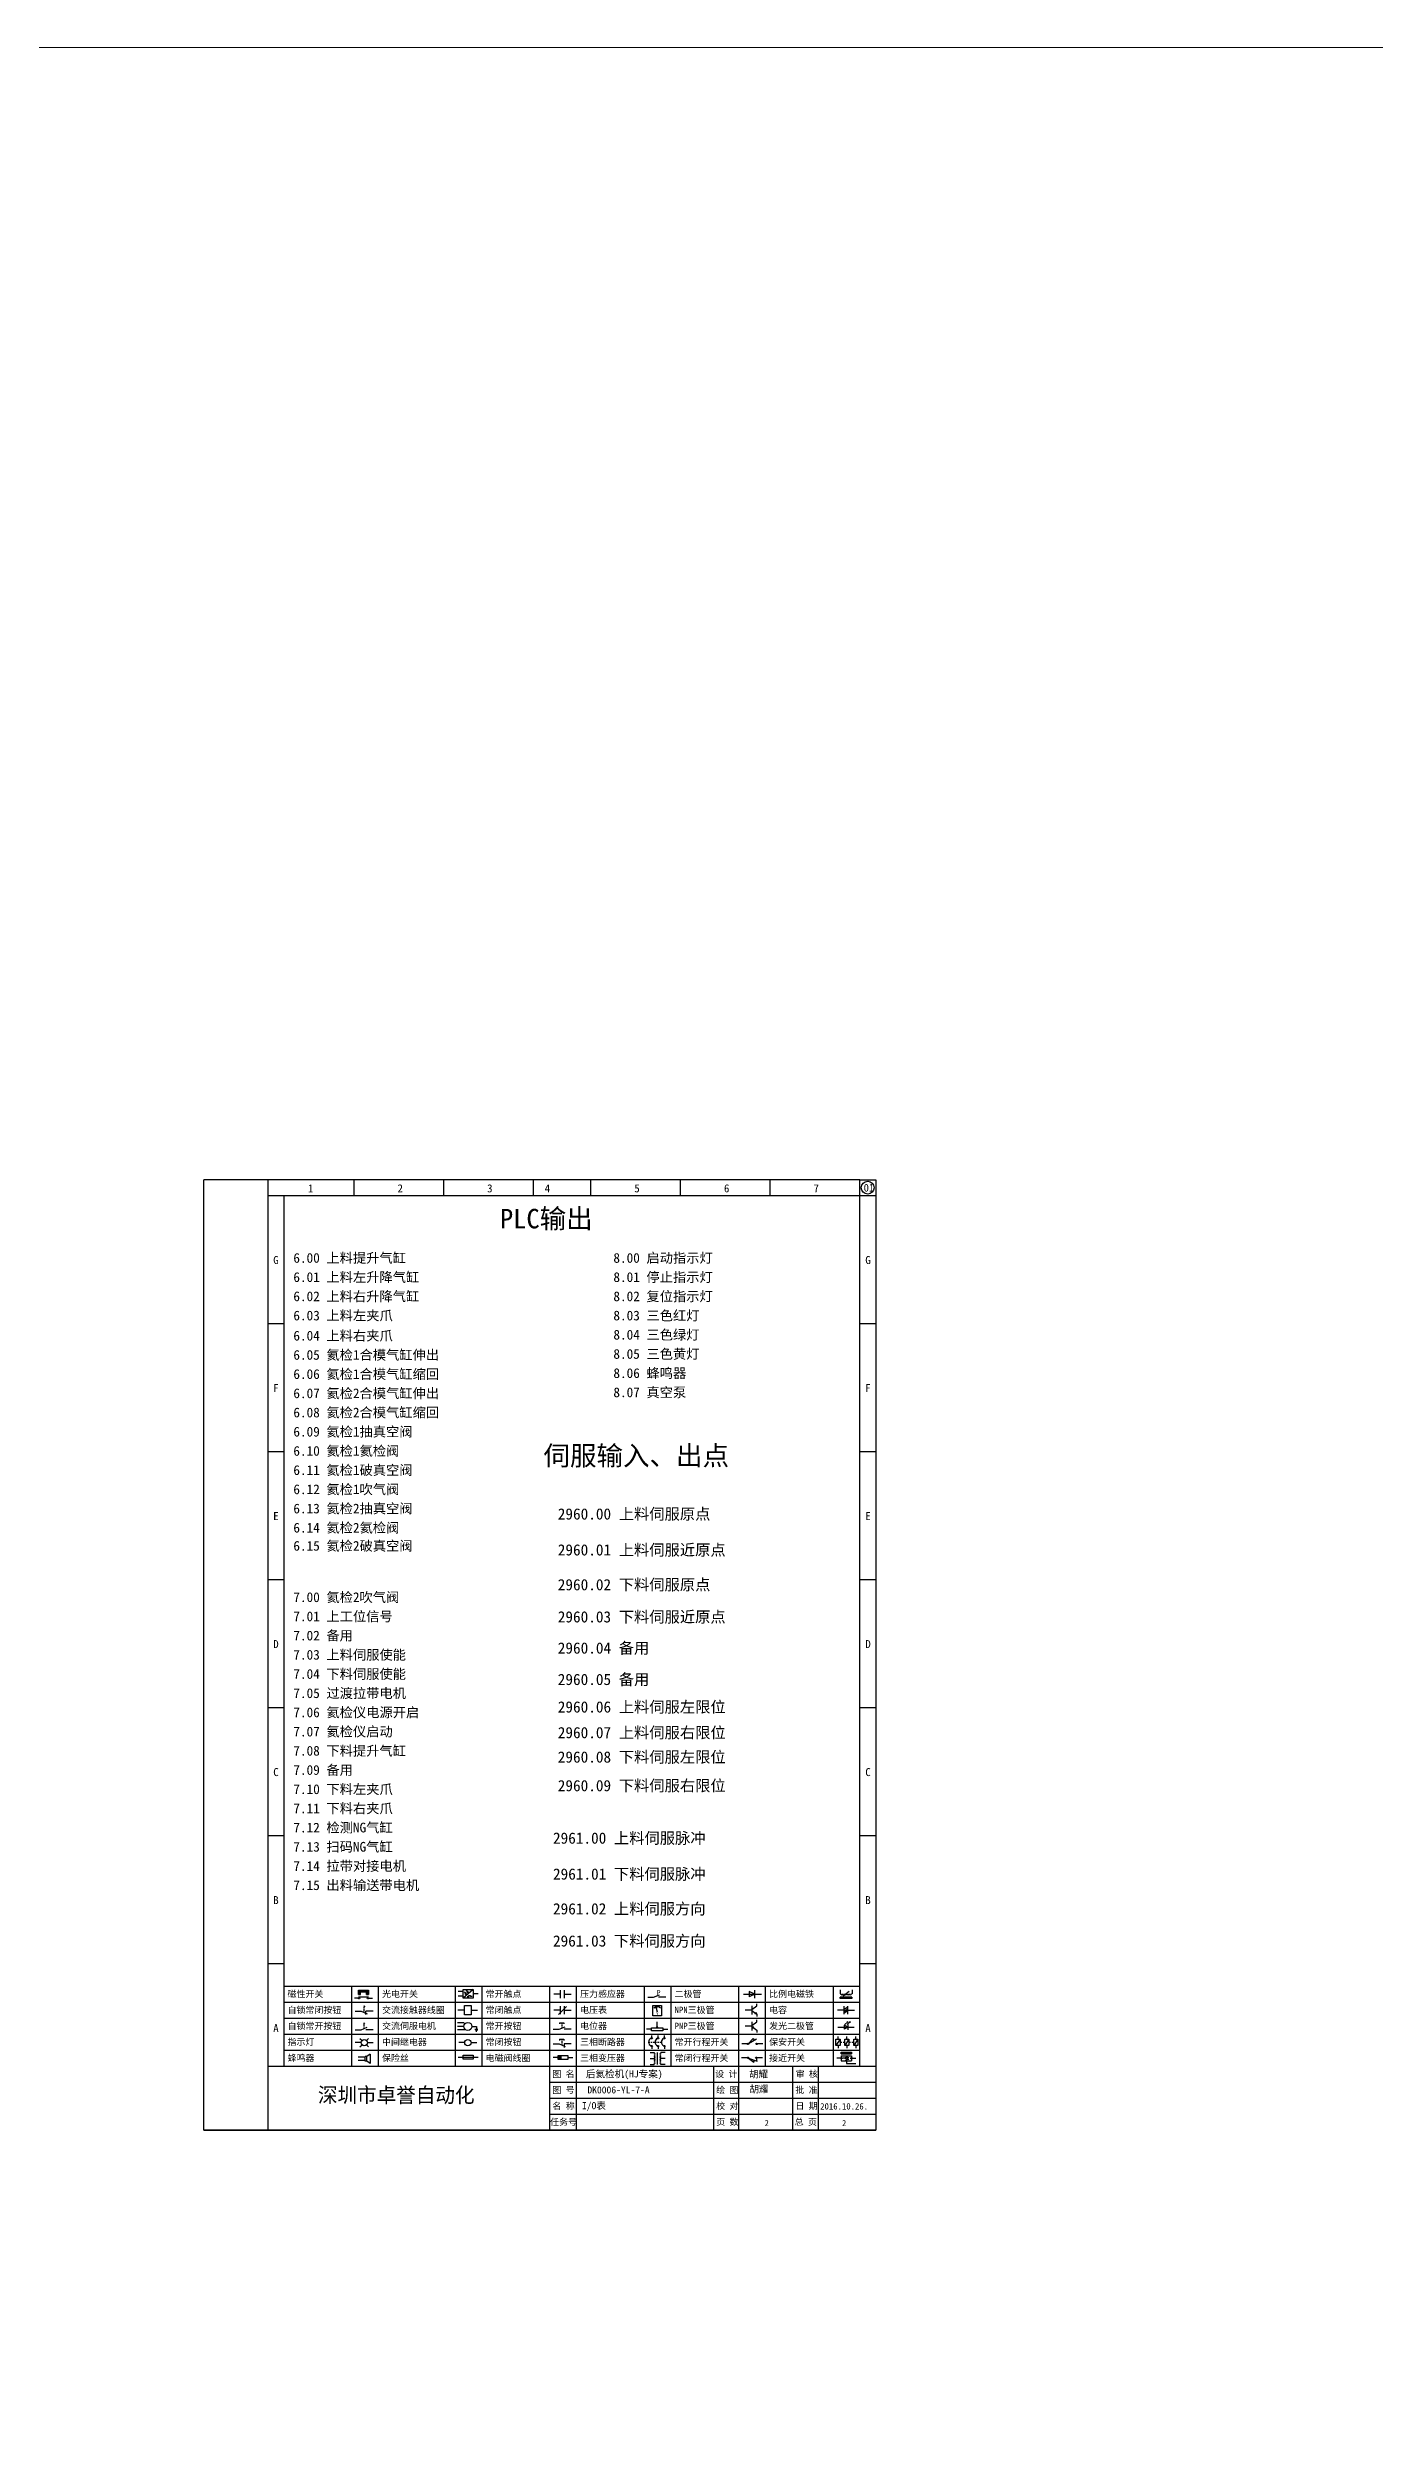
# Model space of a CAD drawing. Extents: x -5838 to -2107, y -921 to 708.
# Drawn here: x -4509 to -4095, y -34 to 708 of the extents above; entities that cross this region are included whole.
import ezdxf

# ---------------------------------------------------------------- set-up
doc = ezdxf.new("R2010")
doc.units = 0
doc.header["$MEASUREMENT"] = 0
doc.styles.add('汉字', font='')
doc.styles.get('汉字').set_extended_font_data('新宋体')

# ---------------------------------------------------------------- blocks, each defined once
blk = doc.blocks.new('磁性开关')
at = {"linetype": 'ByBlock'}
h = blk.add_hatch(dxfattribs=at)
h.set_pattern_fill('ANSI31', color=256, scale=0.1, style=0)
h.set_pattern_definition([(45, (0, 0), (-0.224506403, 0.224506403), [])])
h.paths.add_polyline_path([(-1907.69, -775.29), (-1910.88, -775.29), (-1910.88, -776.69), (-1910.25, -776.69), (-1910.25, -775.79), (-1908.31, -775.79), (-1908.31, -776.69), (-1907.69, -776.69)])
for p, q in [((-1910.91, -777.81), (-1912.09, -777.81)), ((-1910.88, -776.69), (-1910.88, -775.29)), ((-1910.88, -775.29), (-1907.69, -775.29)), ((-1910.88, -776.69), (-1910.25, -776.69)), ((-1910.88, -777.39), (-1907.69, -777.39)), ((-1910.25, -776.69), (-1910.25, -775.79)), ((-1910.25, -775.79), (-1908.31, -775.79)), ((-1908.31, -776.69), (-1908.31, -775.79)), ((-1908.31, -776.69), (-1907.69, -776.69)), ((-1907.69, -775.29), (-1907.69, -776.69)), ((-1907.66, -777.81), (-1906.48, -777.81))]:
    blk.add_line(p, q, dxfattribs=at)
for centre in [(-1910.68, -777.81), (-1907.88, -777.81)]:
    blk.add_circle(centre, 0.225, dxfattribs=at)
blk = doc.blocks.new('*U107')
at = {"linetype": 'ByBlock'}
for p, q in [((-1911.92, -782.07), (-1910.06, -782.07)), ((-1910.06, -782.07), (-1908.18, -782.88)), ((-1909.23, -780.45), (-1909.23, -780.67)), ((-1909.23, -780.45), (-1908.92, -780.84)), ((-1909.23, -780.84), (-1909.23, -781.05)), ((-1909.23, -781.23), (-1909.23, -781.44)), ((-1909.23, -781.61), (-1909.23, -781.83)), ((-1909.23, -782), (-1909.23, -782.21)), ((-1909.23, -782.38), (-1909.23, -782.43)), ((-1908.52, -783.07), (-1908.52, -782.07)), ((-1906.25, -782.07), (-1908.52, -782.07))]:
    blk.add_line(p, q, dxfattribs=at)
blk = doc.blocks.new('常开按钮')
at = {"linetype": 'ByBlock'}
for p, q in [((-1909.9, -785.68), (-1908.56, -785.68)), ((-1909.9, -785.68), (-1909.9, -786.07)), ((-1909.23, -785.68), (-1909.23, -785.89)), ((-1909.23, -786.06), (-1909.23, -786.28)), ((-1909.23, -786.45), (-1909.23, -786.67)), ((-1908.56, -785.68), (-1908.56, -786.07)), ((-1911.92, -787.73), (-1910.06, -787.73)), ((-1910.06, -787.73), (-1908.18, -786.93)), ((-1909.23, -786.84), (-1909.23, -787.05)), ((-1909.23, -787.22), (-1909.23, -787.38)), ((-1906.25, -787.73), (-1908.52, -787.73))]:
    blk.add_line(p, q, dxfattribs=at)
blk = doc.blocks.new('*U108')
at = {"linetype": 'ByBlock'}
for p, q in [((-1911.92, -792.89), (-1910.06, -792.89)), ((-1910.06, -792.89), (-1908.18, -792.08)), ((-1908.88, -791.17), (-1909.23, -790.71)), ((-1909.23, -790.71), (-1909.23, -790.92)), ((-1909.23, -791.09), (-1909.23, -791.31)), ((-1909.23, -791.48), (-1909.23, -791.69)), ((-1909.23, -791.86), (-1909.23, -792.08)), ((-1909.23, -792.25), (-1909.23, -792.47)), ((-1906.25, -792.89), (-1908.52, -792.89))]:
    blk.add_line(p, q, dxfattribs=at)
blk = doc.blocks.new('蜂鸣器')
at = {"linetype": 'ByBlock'}
for p, q in [((-1908.8, -796.48), (-1911.01, -796.48)), ((-1908.8, -797.46), (-1911.01, -797.46)), ((-1908.25, -796.26), (-1908.8, -796.26)), ((-1908.8, -797.68), (-1908.8, -796.26)), ((-1908.25, -797.68), (-1908.8, -797.68)), ((-1907.17, -795.53), (-1908.25, -796.26)), ((-1908.25, -797.68), (-1908.25, -796.26)), ((-1907.17, -798.41), (-1908.25, -797.68)), ((-1907.17, -795.53), (-1907.17, -798.41))]:
    blk.add_line(p, q, dxfattribs=at)
blk = doc.blocks.new('光电开关')
at = {"linetype": 'ByBlock'}
h = blk.add_hatch(dxfattribs=at)
h.set_pattern_fill('ANSI31', color=256, scale=0.01, style=0)
h.set_pattern_definition([(45, (0.172267, 0), (-0.0224506403, 0.0224506403), [])])
h.paths.add_polyline_path([(-1882.44, -776.34), (-1882.5, -775.91), (-1882.68, -776.07)])
h.paths.add_polyline_path([(-1882.44, -776.34), (-1882.68, -776.07), (-1882.86, -776.23)])
h.paths.add_polyline_path([(-1883.11, -776.45), (-1883.29, -776.61), (-1883.05, -776.88)])
h.paths.add_polyline_path([(-1883.29, -776.61), (-1883.47, -776.77), (-1883.05, -776.88)])
for p, q in [((-1884.01, -775.96), (-1885.56, -775.96)), ((-1884.01, -777.39), (-1885.56, -777.39)), ((-1880.91, -775.3), (-1884.01, -778.05)), ((-1883.75, -776.09), (-1883.05, -776.88)), ((-1883.11, -776.45), (-1883.47, -776.77)), ((-1883.05, -776.88), (-1883.47, -776.77)), ((-1883.14, -775.55), (-1882.44, -776.34)), ((-1883.05, -776.88), (-1883.11, -776.45)), ((-1882.5, -775.91), (-1882.86, -776.23)), ((-1882.44, -776.34), (-1882.86, -776.23)), ((-1882.78, -777.47), (-1882.23, -777.47)), ((-1882.44, -776.34), (-1882.5, -775.91)), ((-1882.23, -777.47), (-1882.23, -777.14)), ((-1882.23, -777.14), (-1881.78, -777.14)), ((-1881.78, -777.47), (-1881.78, -777.14)), ((-1881.23, -777.47), (-1881.78, -777.47)), ((-1879.37, -776.67), (-1880.91, -776.67))]:
    blk.add_line(p, q, dxfattribs=at)
blk.add_lwpolyline([(-1884.01, -775.3), (-1880.91, -775.3), (-1880.91, -778.05), (-1884.01, -778.05)], close=True, dxfattribs=at)
blk = doc.blocks.new('交流接触器线圈')
at = {"linetype": 'ByBlock'}
for p, q in [((-1880.82, -781.77), (-1882.87, -781.77)), ((-1878.72, -781.77), (-1876.67, -781.77))]:
    blk.add_line(p, q, dxfattribs=at)
blk.add_lwpolyline([(-1880.82, -780.28), (-1878.72, -780.28), (-1878.72, -783.26), (-1880.82, -783.26)], close=True, dxfattribs=at)
blk = doc.blocks.new('交流伺服电机')
at = {"linetype": 'ByBlock'}
for p, q in [((-1880.97, -785.75), (-1882.94, -785.75)), ((-1880.97, -785.75), (-1880.65, -786.03)), ((-1880.97, -786.85), (-1882.94, -786.85)), ((-1880.97, -787.94), (-1882.94, -787.94)), ((-1880.97, -787.94), (-1880.65, -787.67)), ((-1878.49, -786.85), (-1877.07, -786.85)), ((-1877.54, -787.72), (-1876.59, -787.72)), ((-1877.38, -788.01), (-1876.75, -788.01)), ((-1877.23, -788.29), (-1876.9, -788.29)), ((-1877.07, -786.85), (-1877.07, -787.72))]:
    blk.add_line(p, q, dxfattribs=at)
blk.add_circle((-1879.73, -786.85), 1.24, dxfattribs=at)
blk = doc.blocks.new('中间继电器')
at = {"linetype": 'ByBlock'}
for p, q in [((-1880.72, -791.92), (-1882.54, -791.92)), ((-1878.74, -791.92), (-1876.92, -791.92))]:
    blk.add_line(p, q, dxfattribs=at)
blk.add_circle((-1879.73, -791.92), 0.992, dxfattribs=at)
blk = doc.blocks.new('保险丝')
at = {"linetype": 'ByBlock'}
blk.add_line((-1882.72, -796.49), (-1876.55, -796.49), dxfattribs=at)
blk.add_lwpolyline([(-1881.2, -795.86), (-1878.06, -795.86), (-1878.06, -797.12), (-1881.2, -797.12)], close=True, dxfattribs=at)
blk = doc.blocks.new('指示灯')
at = {"linetype": 'ByBlock'}
for p, q in [((-1854.25, -776.92), (-1856.06, -776.92)), ((-1854.62, -775.59), (-1853.97, -776.23)), ((-1854.62, -778.25), (-1853.97, -777.61)), ((-1851.9, -775.59), (-1852.54, -776.23)), ((-1851.9, -778.25), (-1852.54, -777.61)), ((-1852.26, -776.92), (-1850.45, -776.92))]:
    blk.add_line(p, q, dxfattribs=at)
blk.add_circle((-1853.26, -776.92), 0.992, dxfattribs=at)
blk = doc.blocks.new('常开触点')
at = {"linetype": 'ByBlock'}
for p, q in [((-1853.82, -781.77), (-1855.88, -781.77)), ((-1853.82, -782.99), (-1853.82, -780.56)), ((-1852.6, -782.99), (-1852.6, -780.56)), ((-1852.6, -781.77), (-1850.55, -781.77))]:
    blk.add_line(p, q, dxfattribs=at)
blk = doc.blocks.new('常闭触点')
at = {"linetype": 'ByBlock'}
for p, q in [((-1852.01, -785.66), (-1854.43, -788.1)), ((-1853.82, -787.99), (-1853.82, -785.56)), ((-1852.6, -787.99), (-1852.6, -785.56)), ((-1853.82, -786.77), (-1855.88, -786.77)), ((-1852.6, -786.77), (-1850.55, -786.77))]:
    blk.add_line(p, q, dxfattribs=at)
blk = doc.blocks.new('常闭按钮')
at = {"linetype": 'ByBlock'}
for p, q in [((-1856.13, -792.28), (-1854.28, -792.28)), ((-1854.28, -792.28), (-1852.4, -793.09)), ((-1854.11, -790.83), (-1852.77, -790.83)), ((-1854.11, -790.83), (-1854.11, -791.22)), ((-1853.44, -790.83), (-1853.44, -791.04)), ((-1853.44, -791.21), (-1853.44, -791.43)), ((-1853.44, -791.6), (-1853.44, -791.82)), ((-1853.44, -791.99), (-1853.44, -792.2)), ((-1853.44, -792.37), (-1853.44, -792.53)), ((-1852.77, -790.83), (-1852.77, -791.22)), ((-1850.47, -792.28), (-1852.73, -792.28)), ((-1852.73, -792.28), (-1852.73, -793.43))]:
    blk.add_line(p, q, dxfattribs=at)
blk = doc.blocks.new('电磁阀线圈')
at = {"linetype": 'ByBlock'}
for p, q in [((-1854.61, -796.54), (-1856.17, -796.54)), ((-1854.61, -795.92), (-1853.75, -797.16)), ((-1853.75, -795.92), (-1854.61, -797.16)), ((-1853.75, -795.92), (-1853.75, -797.16)), ((-1851.53, -796.54), (-1849.97, -796.54))]:
    blk.add_line(p, q, dxfattribs=at)
blk.add_lwpolyline([(-1854.61, -795.92), (-1851.53, -795.92), (-1851.53, -797.16), (-1854.61, -797.16)], close=True, dxfattribs=at)
blk = doc.blocks.new('电容')
at = {"linetype": 'ByBlock'}
for p, q in [((-1756.08, -781.77), (-1758.13, -781.77)), ((-1756.08, -782.99), (-1756.08, -780.56)), ((-1754.86, -780.79), (-1756.08, -781.55)), ((-1754.86, -781.44), (-1756.08, -782.2)), ((-1754.86, -781.99), (-1756.08, -782.75)), ((-1754.86, -782.99), (-1754.86, -780.56)), ((-1754.86, -781.77), (-1752.81, -781.77))]:
    blk.add_line(p, q, dxfattribs=at)
blk = doc.blocks.new('电压表')
at = {"linetype": 'ByBlock'}
for p, q in [((-1814.84, -780.75), (-1814.91, -781.13)), ((-1814.6, -781.05), (-1814.91, -781.13)), ((-1814.84, -780.75), (-1814.46, -782.26)), ((-1814.84, -780.75), (-1814.6, -781.05))]:
    blk.add_line(p, q, dxfattribs=at)
blk.add_lwpolyline([(-1815.84, -780.34), (-1813.07, -780.34), (-1813.07, -783.49), (-1815.84, -783.49)], close=True, dxfattribs=at)
blk.add_arc((-1814.46, -782.26), 1.56, 46.83135, 133.16865, dxfattribs=at)
at = {"linetype": 'ByBlock', "insert": (-1814.7, -782.39), "char_height": 0.75, "width": 0.6768, "attachment_point": 1}
blk.add_mtext('V', dxfattribs=at)
blk = doc.blocks.new('电位器')
at = {"linetype": 'ByBlock'}
for p, q in [((-1814.45, -787.3), (-1814.45, -785.39)), ((-1816.21, -787.75), (-1817.79, -787.75)), ((-1814.45, -787.3), (-1814.62, -786.96)), ((-1814.62, -786.96), (-1814.27, -786.96)), ((-1814.45, -787.3), (-1814.27, -786.96)), ((-1812.68, -787.75), (-1811.1, -787.75))]:
    blk.add_line(p, q, dxfattribs=at)
blk.add_lwpolyline([(-1816.21, -787.3), (-1812.68, -787.3), (-1812.68, -788.2), (-1816.21, -788.2)], close=True, dxfattribs=at)
blk = doc.blocks.new('三相断路器')
at = {"linetype": 'ByBlock'}
for p, q in [((-1817.14, -791.74), (-1816.72, -791.74)), ((-1816.45, -791.74), (-1816.03, -791.74)), ((-1816.17, -790.33), (-1816.17, -789.7)), ((-1816.17, -793.19), (-1816.17, -793.83)), ((-1815.76, -791.74), (-1815.34, -791.74)), ((-1815.07, -791.74), (-1814.65, -791.74)), ((-1814.38, -791.74), (-1813.96, -791.74)), ((-1814.17, -790.33), (-1814.17, -789.7)), ((-1814.17, -793.19), (-1814.17, -793.83)), ((-1813.69, -791.74), (-1813.27, -791.74)), ((-1812.18, -790.33), (-1812.18, -789.7)), ((-1812.18, -793.19), (-1812.18, -793.83))]:
    blk.add_line(p, q, dxfattribs=at)
for centre in [(-1816.17, -790.55), (-1816.17, -792.98), (-1814.17, -790.55), (-1814.17, -792.98), (-1812.18, -790.55), (-1812.18, -792.98)]:
    blk.add_circle(centre, 0.219, dxfattribs=at)
for centre in [(-1815.81, -791.74), (-1813.82, -791.74), (-1811.83, -791.74)]:
    blk.add_arc(centre, 1.32, 115.57905, 244.42095, dxfattribs=at)
blk = doc.blocks.new('三相变压器')
at = {"linetype": 'ByBlock'}
for p, q in [((-1816.69, -795.03), (-1815.37, -795.03)), ((-1816.69, -796.87), (-1815.37, -796.87)), ((-1816.69, -798.71), (-1815.37, -798.71)), ((-1815.37, -795.03), (-1815.37, -795.24)), ((-1815.37, -798.71), (-1815.37, -798.5)), ((-1814.34, -798.7), (-1814.34, -795.04)), ((-1812, -795.03), (-1813.32, -795.03)), ((-1813.32, -795.03), (-1813.32, -795.24)), ((-1812, -796.87), (-1813.32, -796.87)), ((-1813.32, -798.71), (-1813.32, -798.5)), ((-1812, -798.71), (-1813.32, -798.71))]:
    blk.add_line(p, q, dxfattribs=at)
for centre, start, end in [((-1815.37, -795.51), 270, 90), ((-1815.37, -796.06), 270, 90), ((-1815.37, -796.6), 270, 90), ((-1815.37, -797.14), 270, 90), ((-1815.37, -797.68), 270, 90), ((-1815.37, -798.23), 270, 90), ((-1813.32, -795.51), 90, 270), ((-1813.32, -796.06), 90, 270), ((-1813.32, -796.6), 90, 270), ((-1813.32, -797.14), 90, 270), ((-1813.32, -797.68), 90, 270), ((-1813.32, -798.23), 90, 270)]:
    blk.add_arc(centre, 0.271, start, end, dxfattribs=at)
blk = doc.blocks.new('二极管')
at = {"linetype": 'ByBlock'}
for p, q in [((-1787.52, -776.77), (-1781.92, -776.77)), ((-1783.97, -776.77), (-1785.69, -775.9)), ((-1785.69, -775.9), (-1785.69, -777.65)), ((-1783.97, -776.77), (-1785.69, -777.65)), ((-1783.97, -777.99), (-1783.97, -775.56))]:
    blk.add_line(p, q, dxfattribs=at)
blk = doc.blocks.new('NPN三极管')
at = {"linetype": 'ByBlock'}
for p, q in [((-1785.73, -781.97), (-1787.81, -781.97)), ((-1785.73, -780.61), (-1785.73, -783.32)), ((-1785.73, -781.82), (-1784.15, -780.66)), ((-1785.73, -782.11), (-1784.15, -783.27)), ((-1784.41, -782.73), (-1784.74, -783.18)), ((-1784.15, -783.27), (-1784.74, -783.18)), ((-1784.15, -783.27), (-1784.41, -782.73)), ((-1784.15, -780.66), (-1784.15, -779.98)), ((-1784.15, -783.27), (-1784.15, -783.96))]:
    blk.add_line(p, q, dxfattribs=at)
blk = doc.blocks.new('发光二极管')
at = {"linetype": 'ByBlock'}
for p, q in [((-1754.84, -786.77), (-1756.04, -786.16)), ((-1756.04, -786.16), (-1756.04, -787.39)), ((-1755.78, -785.92), (-1754.89, -785.14)), ((-1754.89, -785.14), (-1755.2, -785.22)), ((-1755.2, -785.22), (-1755.01, -785.43)), ((-1755.08, -785.92), (-1754.18, -785.14)), ((-1754.89, -785.14), (-1755.01, -785.43)), ((-1754.84, -787.63), (-1754.84, -785.92)), ((-1754.18, -785.14), (-1754.49, -785.22)), ((-1754.49, -785.22), (-1754.31, -785.43)), ((-1754.18, -785.14), (-1754.31, -785.43)), ((-1758.01, -786.77), (-1752.89, -786.77)), ((-1754.84, -786.77), (-1756.04, -787.39))]:
    blk.add_line(p, q, dxfattribs=at)
blk = doc.blocks.new('PNP三极管')
at = {"linetype": 'ByBlock'}
for p, q in [((-1784.9, -785.38), (-1784.9, -788.09)), ((-1784.9, -786.59), (-1783.32, -785.43)), ((-1783.32, -785.43), (-1783.32, -784.75)), ((-1784.9, -786.74), (-1786.98, -786.74)), ((-1784.9, -786.88), (-1783.32, -788.04)), ((-1784.9, -786.88), (-1784.31, -786.97)), ((-1784.9, -786.88), (-1784.64, -787.42)), ((-1784.31, -786.97), (-1784.64, -787.42)), ((-1783.32, -788.04), (-1783.32, -788.73))]:
    blk.add_line(p, q, dxfattribs=at)
blk = doc.blocks.new('常开行程开关')
at = {"linetype": 'ByBlock'}
for p, q in [((-1786.29, -792.3), (-1788.01, -792.3)), ((-1785.89, -792.17), (-1784.52, -790.62)), ((-1785.89, -792.17), (-1783.43, -790.72)), ((-1784.52, -790.62), (-1784.19, -791.17)), ((-1781.48, -792.3), (-1783.21, -792.3))]:
    blk.add_line(p, q, dxfattribs=at)
for centre in [(-1786.07, -792.3), (-1783.42, -792.3)]:
    blk.add_circle(centre, 0.219, dxfattribs=at)
blk = doc.blocks.new('常闭行程开关')
at = {"linetype": 'ByBlock'}
for p, q in [((-1786.34, -796.62), (-1788.07, -796.62)), ((-1785.93, -796.72), (-1783.25, -797.7)), ((-1785.93, -796.72), (-1784.3, -798)), ((-1784.3, -798), (-1784.08, -797.4)), ((-1783.48, -796.84), (-1783.48, -797.85)), ((-1781.54, -796.62), (-1783.26, -796.62))]:
    blk.add_line(p, q, dxfattribs=at)
for centre in [(-1786.12, -796.62), (-1783.48, -796.62)]:
    blk.add_circle(centre, 0.219, dxfattribs=at)
blk = doc.blocks.new('比例电磁阀')
at = {"linetype": 'ByBlock'}
for p, q in [((-1757.26, -775.38), (-1757.26, -776.71)), ((-1757.26, -776.71), (-1757.05, -776.71)), ((-1753.6, -777.73), (-1757.25, -777.73)), ((-1757.25, -778.13), (-1757.25, -777.73)), ((-1753.6, -778.13), (-1757.25, -778.13)), ((-1754.5, -775.98), (-1756.35, -777.44)), ((-1756.35, -777.44), (-1756.25, -777.25)), ((-1756.35, -777.44), (-1756.15, -777.38)), ((-1756.15, -777.38), (-1756.25, -777.25)), ((-1753.58, -776.71), (-1753.8, -776.71)), ((-1753.6, -777.73), (-1753.6, -778.13)), ((-1753.58, -775.38), (-1753.58, -776.71))]:
    blk.add_line(p, q, dxfattribs=at)
for centre in [(-1756.78, -776.71), (-1756.24, -776.71), (-1755.7, -776.71), (-1755.15, -776.71), (-1754.61, -776.71), (-1754.07, -776.71)]:
    blk.add_arc(centre, 0.271, 180, 0, dxfattribs=at)
blk = doc.blocks.new('保安开关')
at = {"linetype": 'ByBlock'}
for p, q in [((-1757.33, -790.79), (-1758.6, -792.81)), ((-1757.96, -790.79), (-1757.96, -789.97)), ((-1757.96, -792.81), (-1757.96, -793.62)), ((-1757.33, -791.8), (-1756.72, -791.8)), ((-1756.35, -791.8), (-1755.89, -791.8)), ((-1754.54, -790.79), (-1755.81, -792.81)), ((-1755.17, -790.79), (-1755.17, -789.97)), ((-1755.17, -792.81), (-1755.17, -793.62)), ((-1754.52, -791.8), (-1754.06, -791.8)), ((-1753.69, -791.8), (-1753.08, -791.8)), ((-1751.75, -790.79), (-1753.02, -792.81)), ((-1752.39, -790.79), (-1752.39, -789.97)), ((-1752.39, -792.81), (-1752.39, -793.62))]:
    blk.add_line(p, q, dxfattribs=at)
for points in [[(-1758.6, -790.79), (-1757.33, -790.79), (-1757.33, -792.81), (-1758.6, -792.81)], [(-1755.81, -790.79), (-1754.54, -790.79), (-1754.54, -792.81), (-1755.81, -792.81)], [(-1753.02, -790.79), (-1751.75, -790.79), (-1751.75, -792.81), (-1753.02, -792.81)]]:
    blk.add_lwpolyline(points, close=True, dxfattribs=at)
blk = doc.blocks.new('接近开关')
at = {"linetype": 'ByBlock'}
h = blk.add_hatch(dxfattribs=at)
h.set_pattern_fill('ANSI31', color=256, scale=0.01, style=0)
h.set_pattern_definition([(45, (-89.131516, -30.795668), (-0.0224506403, 0.0224506403), [])])
h.paths.add_polyline_path([(-1513.76, -1123.35), (-1513.76, -1122.85), (-1516.96, -1122.85), (-1516.96, -1123.35)])
for p, q in [((-1517.18, -1124.71), (-1518.36, -1124.71)), ((-1516.96, -1123.35), (-1516.96, -1122.85)), ((-1516.96, -1122.85), (-1513.76, -1122.85)), ((-1516.96, -1123.35), (-1513.76, -1123.35)), ((-1516.96, -1123.95), (-1513.76, -1123.95)), ((-1516.96, -1123.95), (-1516.96, -1125.47)), ((-1516.96, -1125.47), (-1513.76, -1125.47)), ((-1515.91, -1124.71), (-1516.45, -1124.71)), ((-1515.11, -1124.31), (-1515.91, -1124.71)), ((-1515.11, -1125.11), (-1515.91, -1124.71)), ((-1515.36, -1125.69), (-1515.36, -1126.36)), ((-1515.36, -1126.36), (-1512.36, -1126.36)), ((-1515.33, -1124.53), (-1515.17, -1124.53)), ((-1515.33, -1124.88), (-1515.17, -1124.88)), ((-1515.25, -1124.45), (-1515.25, -1124.61)), ((-1515.11, -1124.31), (-1515.11, -1125.11)), ((-1515.11, -1124.48), (-1514.58, -1124.48)), ((-1515.11, -1124.94), (-1514.58, -1124.94)), ((-1513.76, -1122.85), (-1513.76, -1123.35)), ((-1513.76, -1123.95), (-1513.76, -1125.47)), ((-1513.54, -1124.71), (-1512.36, -1124.71))]:
    blk.add_line(p, q, dxfattribs=at)
for centre in [(-1516.96, -1124.71), (-1515.36, -1125.47), (-1513.76, -1124.71)]:
    blk.add_circle(centre, 0.225, dxfattribs=at)
blk = doc.blocks.new('压力感应器')
at = {"linetype": 'ByBlock'}
for p, q in [((-1817.44, -777.73), (-1815.59, -777.73)), ((-1815.59, -777.73), (-1813.71, -776.93)), ((-1811.78, -777.73), (-1814.05, -777.73))]:
    blk.add_line(p, q, dxfattribs=at)
at = {"linetype": 'ByBlock', "insert": (-1814.65, -775.48), "char_height": 1.68, "width": 1.2242, "attachment_point": 1}
blk.add_mtext('{\\fNSimSun|b0|i0|c134|p49;P}', dxfattribs=at)

msp = doc.modelspace()

# ---------------------------------------------------------------- linework, layer by layer
at = {"linetype": 'ByBlock'}
for p, q in [((-4460.41, 57.11), (-4460.41, 354.11)), ((-4440.41, 354.11), (-4460.41, 354.11)), ((-4255.41, 354.11), (-4440.41, 354.11)), ((-4440.41, 354.11), (-4440.41, 57.11)), ((-4250.41, 349.11), (-4440.41, 349.11)), ((-4435.41, 349.11), (-4435.41, 77.11)), ((-4255.41, 354.11), (-4250.41, 354.11)), ((-4250.41, 354.11), (-4250.41, 57.11)), ((-4250.41, 57.11), (-4460.41, 57.11)), ((-4460.41, 57.11), (-4250.41, 57.11))]:
    msp.add_line(p, q, dxfattribs=at)
at = {"lineweight": 0}
msp.add_lwpolyline([(-5838.04, 707.89), (-2107.01, 707.89), (-2107.01, -920.83), (-5838.04, -920.83)], close=True, dxfattribs=at)
at = {"linetype": 'ByBlock'}
for points in [[(-4435.41, 349.11), (-4440.41, 349.11)], [(-4435.41, 349.11), (-4440.41, 349.11)], [(-4413.41, 349.11), (-4413.41, 354.11)], [(-4385.41, 349.11), (-4385.41, 354.11)], [(-4357.41, 349.11), (-4357.41, 354.11)], [(-4339.41, 349.11), (-4339.41, 354.11)], [(-4311.41, 349.11), (-4311.41, 354.11)], [(-4283.41, 349.11), (-4283.41, 354.11)], [(-4255.41, 77.11), (-4255.41, 354.11)], [(-4435.41, 309.11), (-4440.41, 309.11)], [(-4250.41, 309.11), (-4255.41, 309.11)], [(-4435.41, 269.11), (-4440.41, 269.11)], [(-4250.41, 269.11), (-4255.41, 269.11)], [(-4435.41, 229.11), (-4440.41, 229.11)], [(-4250.41, 229.11), (-4255.41, 229.11)], [(-4435.41, 189.11), (-4440.41, 189.11)], [(-4250.41, 189.11), (-4255.41, 189.11)], [(-4435.41, 149.11), (-4440.41, 149.11)], [(-4250.41, 149.11), (-4255.41, 149.11)], [(-4435.41, 109.11), (-4440.41, 109.11)], [(-4250.41, 109.11), (-4255.41, 109.11)], [(-4435.41, 102.11), (-4255.41, 102.11)], [(-4435.41, 97.11), (-4255.41, 97.11)], [(-4414.22, 102.11), (-4414.22, 77.11)], [(-4405.89, 102.11), (-4405.89, 77.11)], [(-4381.85, 102.11), (-4381.85, 77.11)], [(-4373.52, 102.11), (-4373.52, 77.11)], [(-4352.33, 102.11), (-4352.33, 57.11)], [(-4343.99, 102.11), (-4343.99, 57.11)], [(-4322.8, 102.11), (-4322.8, 77.11)], [(-4314.47, 102.11), (-4314.47, 77.11)], [(-4293.27, 102.11), (-4293.27, 77.11)], [(-4284.94, 102.11), (-4284.94, 77.11)], [(-4263.75, 102.11), (-4263.75, 77.11)], [(-4435.41, 92.11), (-4255.41, 92.11)], [(-4435.41, 87.11), (-4255.41, 87.11)], [(-4435.41, 82.11), (-4255.41, 82.11)], [(-4440.41, 77.11), (-4250.41, 77.11)], [(-4301.08, 77.11), (-4301.08, 57.11)], [(-4293.27, 77.11), (-4293.27, 57.11)], [(-4276.41, 77.11), (-4276.41, 57.11)], [(-4268.41, 77.11), (-4268.41, 57.11)], [(-4352.33, 72.11), (-4250.41, 72.11)], [(-4352.33, 67.11), (-4250.41, 67.11)], [(-4352.33, 62.11), (-4250.41, 62.11)]]:
    msp.add_lwpolyline(points, dxfattribs=at)
msp.add_circle((-4252.94, 351.62), 2, dxfattribs=at)

# ---------------------------------------------------------------- block references
for name, p in [('磁性开关', (-2501.2, 876.2)), ('光电开关', (-2495.31, 876.41)), ('光电开关', (-2495.31, 876.41)), ('常开触点', (-2495.09, 881.41)), ('压力感应器', (-2504.26, 876.41)), ('二极管', (-2504.26, 876.41)), ('NPN三极管', (-2503.43, 876.64)), ('比例电磁阀', (-2504.26, 876.41)), ('*U107', (-2501.2, 876.41)), ('*U108', (-2501.2, 881.41)), ('交流伺服电机', (-2498.15, 876.41)), ('交流接触器线圈', (-2498.15, 876.41)), ('常开按钮', (-2439.31, 876.41)), ('常闭触点', (-2495.09, 881.41)), ('电位器', (-2504.26, 876.41)), ('电压表', (-2504.26, 876.41)), ('PNP三极管', (-2504.26, 876.41)), ('电容', (-2504.26, 876.41)), ('发光二极管', (-2504.26, 876.12)), ('指示灯', (-2556.99, 861.41)), ('中间继电器', (-2498.15, 876.41)), ('常闭按钮', (-2495.09, 876.41)), ('三相断路器', (-2504.26, 876.41)), ('常开行程开关', (-2504.26, 876.41)), ('保安开关', (-2504.26, 876.41)), ('蜂鸣器', (-2501.2, 876.41)), ('保险丝', (-2498.15, 876.41)), ('电磁阀线圈', (-2495.09, 876.41)), ('三相变压器', (-2504.26, 876.41)), ('常闭行程开关', (-2504.26, 876.41)), ('接近开关', (-2744.25, 1204.32))]:
    msp.add_blockref(name, p, dxfattribs=at)

# ---------------------------------------------------------------- texts
at = {"linetype": 'ByBlock', "attachment_point": 1}
for s, insert, char_height, width in [('{\\fKaiTi_GB2312|b0|i0|c134|p0;1}', (-4427.87, 352.68), 2.5, 11.7517), ('{\\fKaiTi_GB2312|b0|i0|c134|p0;2}', (-4399.87, 352.68), 2.5, 11.7517), ('{\\fKaiTi_GB2312|b0|i0|c134|p0;3}', (-4371.87, 352.68), 2.5, 11.7517), ('{\\fKaiTi_GB2312|b0|i0|c134|p0;4}', (-4353.87, 352.68), 2.5, 11.7517), ('{\\fKaiTi_GB2312|b0|i0|c134|p0;5}', (-4325.87, 352.68), 2.5, 11.7517), ('{\\fKaiTi_GB2312|b0|i0|c134|p0;6}', (-4297.87, 352.68), 2.5, 11.7517), ('{\\fKaiTi_GB2312|b0|i0|c134|p0;7}', (-4269.87, 352.68), 2.5, 11.7517), ('{\\fKaiTi_GB2312|b0|i0|c134|p0;01}', (-4254.21, 352.82), 2.4, 60.2542), ('{\\fKaiTi_GB2312|b0|i0|c134|p0;G}', (-4438.7, 330.28), 2.5, 5), ('{\\fKaiTi_GB2312|b0|i0|c134|p0;G}', (-4253.7, 330.28), 2.5, 5), ('{\\fKaiTi_GB2312|b0|i0|c134|p0;F}', (-4438.7, 290.28), 2.5, 5), ('{\\fKaiTi_GB2312|b0|i0|c134|p0;F}', (-4253.7, 290.28), 2.5, 5), ('{\\fKaiTi_GB2312|b0|i0|c134|p0;E}', (-4438.7, 250.28), 2.5, 5), ('{\\fKaiTi_GB2312|b0|i0|c134|p0;E}', (-4253.7, 250.28), 2.5, 5), ('{\\fKaiTi_GB2312|b0|i0|c134|p0;D}', (-4438.7, 210.28), 2.5, 5), ('{\\fKaiTi_GB2312|b0|i0|c134|p0;D}', (-4253.7, 210.28), 2.5, 5), ('{\\fKaiTi_GB2312|b0|i0|c134|p0;C}', (-4438.7, 170.28), 2.5, 5), ('{\\fKaiTi_GB2312|b0|i0|c134|p0;C}', (-4253.7, 170.28), 2.5, 5), ('{\\fKaiTi_GB2312|b0|i0|c134|p0;B}', (-4438.7, 130.28), 2.5, 5), ('{\\fKaiTi_GB2312|b0|i0|c134|p0;B}', (-4253.7, 130.28), 2.5, 5), ('{\\fKaiTi_GB2312|b0|i0|c134|p0;A}', (-4438.7, 90.28), 2.5, 5), ('{\\fKaiTi_GB2312|b0|i0|c134|p0;A}', (-4253.7, 90.28), 2.5, 5)]:
    msp.add_mtext(s, dxfattribs=dict(at, insert=insert, char_height=char_height, width=width))
at = {"attachment_point": 1}
for s, insert, char_height, width in [('{\\fKaiTi_GB2312|b0|i0|c134|p49;\\C7;PLC\\fSimSun|b0|i0|c134|p2;输出}', (-4367.85, 345.01), 6.075, 719.8348), ('{\\fSimSun|b0|i0|c134|p2;6.00 上料提升气缸}', (-4432.41, 331.21), 3.0375, 359.9174), ('{\\fSimSun|b0|i0|c134|p2;8.00 启动指示灯}', (-4332.41, 331.21), 3.0375, 359.9174), ('{\\fSimSun|b0|i0|c134|p2;6.01 上料左升降气缸}', (-4432.41, 325.21), 3.0375, 359.9174), ('{\\fSimSun|b0|i0|c134|p2;6.02 上料右升降气缸}', (-4432.41, 319.21), 3.0375, 359.9174), ('{\\fSimSun|b0|i0|c134|p2;8.01 停止指示灯}', (-4332.41, 325.21), 3.0375, 359.9174), ('{\\fSimSun|b0|i0|c134|p2;8.02 复位指示灯}', (-4332.41, 319.21), 3.0375, 359.9174), ('{\\fSimSun|b0|i0|c134|p2;6.03 上料左夹爪}', (-4432.41, 313.21), 3.0375, 359.9174), ('{\\fSimSun|b0|i0|c134|p2;8.03 三色红灯}', (-4332.41, 313.21), 3.0375, 359.9174), ('{\\fSimSun|b0|i0|c134|p2;6.04 上料右夹爪}', (-4432.41, 306.91), 3.0375, 359.9174), ('{\\fSimSun|b0|i0|c134|p2;8.04 三色绿灯}', (-4332.41, 307.21), 3.0375, 359.9174), ('{\\fSimSun|b0|i0|c134|p2;6.05 \\fNSimSun|b0|i0|c134|p49;氦检1合\\fSimSun|b0|i0|c134|p2;模\\fNSimSun|b0|i0|c134|p49;气缸\\fSimSun|b0|i0|c134|p2;伸出}', (-4432.41, 300.91), 3.0375, 359.9174), ('{\\fSimSun|b0|i0|c134|p2;8.05 三色黄灯}', (-4332.41, 301.21), 3.0375, 359.9174), ('{\\fSimSun|b0|i0|c134|p2;6.06 \\fNSimSun|b0|i0|c134|p49;氦检1合\\fSimSun|b0|i0|c134|p2;模\\fNSimSun|b0|i0|c134|p49;气缸\\fSimSun|b0|i0|c134|p2;缩回}', (-4432.41, 294.91), 3.0375, 359.9174), ('{\\fSimSun|b0|i0|c134|p2;6.07 \\fNSimSun|b0|i0|c134|p49;氦检2合\\fSimSun|b0|i0|c134|p2;模\\fNSimSun|b0|i0|c134|p49;气缸\\fSimSun|b0|i0|c134|p2;伸出}', (-4432.41, 288.91), 3.0375, 359.9174), ('{\\fSimSun|b0|i0|c134|p2;8.06 蜂鸣器}', (-4332.41, 295.21), 3.0375, 359.9174), ('{\\fSimSun|b0|i0|c134|p2;8.07 真空泵}', (-4332.41, 289.21), 3.0375, 359.9174), ('{\\fSimSun|b0|i0|c134|p2;6.08 \\fNSimSun|b0|i0|c134|p49;氦检2合\\fSimSun|b0|i0|c134|p2;模\\fNSimSun|b0|i0|c134|p49;气缸\\fSimSun|b0|i0|c134|p2;缩回}', (-4432.41, 282.91), 3.0375, 359.9174), ('{\\fSimSun|b0|i0|c134|p2;6.09 氦检1抽真空阀}', (-4432.41, 276.91), 3.0375, 359.9174), ('{\\fSimSun|b0|i0|c134|p2;6.10 氦检1氦检阀}', (-4432.41, 270.91), 3.0375, 359.9174), ('{\\fSimSun|b0|i0|c134|p2;6.11 氦检1破真空阀}', (-4432.41, 264.91), 3.0375, 359.9174), ('{\\fSimSun|b0|i0|c134|p2;6.12 氦检1吹气阀}', (-4432.41, 258.91), 3.0375, 359.9174), ('{\\fSimSun|b0|i0|c134|p2;6.13 氦检2抽真空阀}', (-4432.41, 252.91), 3.0375, 359.9174), ('{\\fSimSun|b0|i0|c134|p2;6.14 氦检2氦检阀}', (-4432.41, 246.91), 3.0375, 359.9174), ('{\\fSimSun|b0|i0|c134|p2;2960.00 上料伺服原点}', (-4349.79, 251.44), 3.5, 90.4945), ('{\\fSimSun|b0|i0|c134|p2;6.15 氦检2破真空阀}', (-4432.41, 241.25), 3.0375, 359.9174), ('{\\fSimSun|b0|i0|c134|p2;2960.01 上料伺服近原点}', (-4349.79, 240.21), 3.5, 90.0495), ('{\\fSimSun|b0|i0|c134|p2;7.00 氦检2吹气阀}', (-4432.41, 225.21), 3.0375, 359.9174), ('{\\fSimSun|b0|i0|c134|p2;2960.02 下料伺服原点}', (-4349.79, 229.34), 3.5, 90.0495), ('{\\fSimSun|b0|i0|c134|p2;\\C6;7.01 \\fNSimSun|b0|i0|c134|p49;上工位信号}', (-4432.41, 219.21), 3.0375, 359.9174), ('{\\fSimSun|b0|i0|c134|p2;2960.03 下料伺服近原点}', (-4349.79, 219.29), 3.5, 90.0495), ('{\\fSimSun|b0|i0|c134|p2;\\C6;7.02 \\fNSimSun|b0|i0|c134|p49;备用}', (-4432.41, 213.21), 3.0375, 359.9174), ('{\\fSimSun|b0|i0|c134|p2;\\C6;2960.04 备用}', (-4349.79, 209.55), 3.5, 90.0495), ('{\\fSimSun|b0|i0|c134|p2;7.03 上料伺服使能}', (-4432.41, 207.21), 3.0375, 359.9174), ('{\\fSimSun|b0|i0|c134|p2;7.04 下料伺服使能}', (-4432.41, 201.21), 3.0375, 359.9174), ('{\\fSimSun|b0|i0|c134|p2;\\C1;7.05 \\fNSimSun|b0|i0|c134|p49;过渡拉带电机}', (-4432.41, 195.21), 3.0375, 359.9174), ('{\\fSimSun|b0|i0|c134|p2;\\C6;2960.05 备用}', (-4349.79, 199.74), 3.5, 90.0495), ('{\\fSimSun|b0|i0|c134|p2;\\C1;7.06 \\fNSimSun|b0|i0|c134|p49;氦检仪电源开启}', (-4432.41, 189.21), 3.0375, 359.9174), ('{\\fSimSun|b0|i0|c134|p2;2960.06 上料伺服左限位}', (-4349.79, 191.14), 3.5, 90.0495), ('{\\fSimSun|b0|i0|c134|p2;7.07 氦检仪启动}', (-4432.41, 183.21), 3.0375, 359.9174), ('{\\fSimSun|b0|i0|c134|p2;2960.07 上料伺服右限位}', (-4349.79, 183.12), 3.5, 90.0495), ('{\\fSimSun|b0|i0|c134|p2;7.08 下料提升气缸}', (-4432.41, 177.21), 3.0375, 359.9174), ('{\\fSimSun|b0|i0|c134|p2;\\C6;7.09 备用}', (-4432.41, 171.21), 3.0375, 359.9174), ('{\\fSimSun|b0|i0|c134|p2;2960.08 下料伺服左限位}', (-4349.79, 175.49), 3.5, 90.0495), ('{\\fSimSun|b0|i0|c134|p2;7.10 下料左夹爪}', (-4432.41, 165.21), 3.0375, 359.9174), ('{\\fSimSun|b0|i0|c134|p2;2960.09 下料伺服右限位}', (-4349.79, 166.55), 3.5, 90.0495), ('{\\fSimSun|b0|i0|c134|p2;7.11 下料右夹爪}', (-4432.41, 159.21), 3.0375, 359.9174), ('{\\fSimSun|b0|i0|c134|p2;7.12 检测\\fNSimSun|b0|i0|c134|p49;NG气缸}', (-4432.41, 153.21), 3.0375, 359.9174), ('{\\fSimSun|b0|i0|c134|p2;2961.00 上料伺服脉冲}', (-4351.29, 150.16), 3.5, 90.4945), ('{\\fSimSun|b0|i0|c134|p2;\\C1;7.13 \\fNSimSun|b0|i0|c134|p49;扫码NG气缸}', (-4432.41, 147.21), 3.0375, 359.9174), ('{\\fSimSun|b0|i0|c134|p2;7.14 \\fNSimSun|b0|i0|c134|p49;拉带对接电机}', (-4432.41, 141.21), 3.0375, 359.9174), ('{\\fSimSun|b0|i0|c134|p2;7.15 \\fNSimSun|b0|i0|c134|p49;出料输送带电机}', (-4432.41, 135.21), 3.0375, 359.9174), ('{\\fSimSun|b0|i0|c134|p2;2961.01 下料伺服脉冲}', (-4351.29, 138.93), 3.5, 90.0495), ('{\\fSimSun|b0|i0|c134|p2;2961.02 上料伺服方向}', (-4351.29, 128.07), 3.5, 90.0495), ('{\\fSimSun|b0|i0|c134|p2;2961.03 下料伺服方向}', (-4351.29, 118.02), 3.5, 90.0495), ('胡耀', (-4290.02, 75.77), 2.2, 75.3177), ('胡耀', (-4289.89, 71.05), 2.2, 75.3177), ('{\\fKaiTi_GB2312|b0|i0|c134|p49;I/O表}', (-4342.23, 65.9), 2.2, 75.3177), ('{\\fKaiTi_GB2312|b0|i0|c134|p49;2}', (-4285.14, 60.32), 1.92, 75.3177), ('{\\fKaiTi_GB2312|b0|i0|c134|p49;2016.10.26.}', (-4267.79, 65.6), 2, 60.2542), ('{\\fKaiTi_GB2312|b0|i0|c134|p49;2}', (-4260.96, 60.32), 1.92, 75.3177)]:
    msp.add_mtext(s, dxfattribs=dict(at, insert=insert, char_height=char_height, width=width))
at = {"lineweight": 0, "insert": (-4354.26, 270.94), "char_height": 6.075, "width": 179.609, "attachment_point": 1}
msp.add_mtext('{\\fSimSun|b0|i0|c134|p2;伺服输入、出点}', dxfattribs=at)
at = {"char_height": 2, "attachment_point": 1, "style": '汉字'}
for s, insert in [('{\\fKaiTi_GB2312|b0|i0|c134|p49;磁性开关}', (-4434.23, 100.71)), ('{\\fKaiTi_GB2312|b0|i0|c134|p49;光电开关}', (-4404.7, 100.71)), ('{\\fKaiTi_GB2312|b0|i0|c134|p49;常开触点}', (-4372.33, 100.71)), ('{\\fKaiTi_GB2312|b0|i0|c134|p49;压力感应器}', (-4342.81, 100.71)), ('{\\fKaiTi_GB2312|b0|i0|c134|p49;二极管}', (-4313.28, 100.71)), ('{\\fKaiTi_GB2312|b0|i0|c134|p49;比例电磁铁}', (-4283.75, 100.71)), ('{\\fKaiTi_GB2312|b0|i0|c134|p49;自锁常闭按钮}', (-4434.23, 95.71)), ('{\\fKaiTi_GB2312|b0|i0|c134|p49;自锁常开按钮}', (-4434.23, 90.71)), ('{\\fKaiTi_GB2312|b0|i0|c134|p49;交流接触器线圈}', (-4404.7, 95.71)), ('{\\fKaiTi_GB2312|b0|i0|c134|p49;交流伺服电机}', (-4404.7, 90.71)), ('{\\fKaiTi_GB2312|b0|i0|c134|p49;常闭触点}', (-4372.33, 95.71)), ('{\\fKaiTi_GB2312|b0|i0|c134|p49;常开按钮}', (-4372.33, 90.71)), ('{\\fKaiTi_GB2312|b0|i0|c134|p49;电压表}', (-4342.81, 95.71)), ('{\\fKaiTi_GB2312|b0|i0|c134|p49;电位器}', (-4342.81, 90.71)), ('{\\fKaiTi_GB2312|b0|i0|c134|p49;NPN三极管}', (-4313.28, 95.71)), ('{\\fKaiTi_GB2312|b0|i0|c134|p49;PNP三极管}', (-4313.28, 90.71)), ('{\\fKaiTi_GB2312|b0|i0|c134|p49;发光二极管}', (-4283.75, 90.71)), ('{\\fKaiTi_GB2312|b0|i0|c134|p49;电容}', (-4283.75, 95.71)), ('{\\fKaiTi_GB2312|b0|i0|c134|p49;指示灯}', (-4434.23, 85.71)), ('{\\fKaiTi_GB2312|b0|i0|c134|p49;中间继电器}', (-4404.7, 85.71)), ('{\\fKaiTi_GB2312|b0|i0|c134|p49;常闭按钮}', (-4372.33, 85.71)), ('{\\fKaiTi_GB2312|b0|i0|c134|p49;三相断路器}', (-4342.81, 85.71)), ('{\\fKaiTi_GB2312|b0|i0|c134|p49;常开行程开关}', (-4313.28, 85.71)), ('{\\fKaiTi_GB2312|b0|i0|c134|p49;保安开关}', (-4283.75, 85.71)), ('{\\fKaiTi_GB2312|b0|i0|c134|p49;蜂鸣器}', (-4434.23, 80.71)), ('{\\fKaiTi_GB2312|b0|i0|c134|p49;保险丝}', (-4404.7, 80.71)), ('{\\fKaiTi_GB2312|b0|i0|c134|p49;电磁阀线圈}', (-4372.33, 80.71)), ('{\\fKaiTi_GB2312|b0|i0|c134|p0;图 名}', (-4351.5, 75.71)), ('{\\fKaiTi_GB2312|b0|i0|c134|p49;三相变压器}', (-4342.81, 80.71)), ('{\\fKaiTi_GB2312|b0|i0|c134|p49;常闭行程开关}', (-4313.28, 80.71)), ('{\\fKaiTi_GB2312|b0|i0|c134|p0;设 计}', (-4300.62, 75.71)), ('{\\fKaiTi_GB2312|b0|i0|c134|p49;接近开关}', (-4283.75, 80.71)), ('{\\fKaiTi_GB2312|b0|i0|c134|p0;审 核}', (-4275.47, 75.71)), ('{\\fKaiTi_GB2312|b0|i0|c134|p0;图 号}', (-4351.5, 70.71)), ('{\\fKaiTi_GB2312|b0|i0|c134|p0;绘 图}', (-4300.29, 70.71)), ('{\\fKaiTi_GB2312|b0|i0|c134|p0;批 准}', (-4275.54, 70.71)), ('{\\fKaiTi_GB2312|b0|i0|c134|p0;任务号}', (-4352.17, 60.71)), ('{\\fKaiTi_GB2312|b0|i0|c134|p0;名 称}', (-4351.45, 65.71)), ('{\\fKaiTi_GB2312|b0|i0|c134|p0;校 对}', (-4300.29, 65.71)), ('{\\fKaiTi_GB2312|b0|i0|c134|p0;页 数}', (-4300.29, 60.71)), ('{\\fKaiTi_GB2312|b0|i0|c134|p0;总 页}', (-4275.77, 60.71)), ('{\\fKaiTi_GB2312|b0|i0|c134|p0;日 期}', (-4275.54, 65.71))]:
    msp.add_mtext(s, dxfattribs=dict(at, insert=insert))
at = {"char_height": 2.2, "width": 75.3177, "attachment_point": 1, "style": '汉字'}
for s, insert in [('后氦检机(HJ专案)', (-4341.02, 75.83)), ('{\\fKaiTi_GB2312|b0|i0|c134|p49;DK0006-YL-7-A}', (-4340.54, 70.83))]:
    msp.add_mtext(s, dxfattribs=dict(at, insert=insert))
at = {"color": 0, "lineweight": -2, "insert": (-4424.74, 70.48), "char_height": 4.706, "width": 96.1138, "attachment_point": 1}
msp.add_mtext('深圳市卓誉自动化', dxfattribs=at)

doc.saveas('drawing.dxf')
